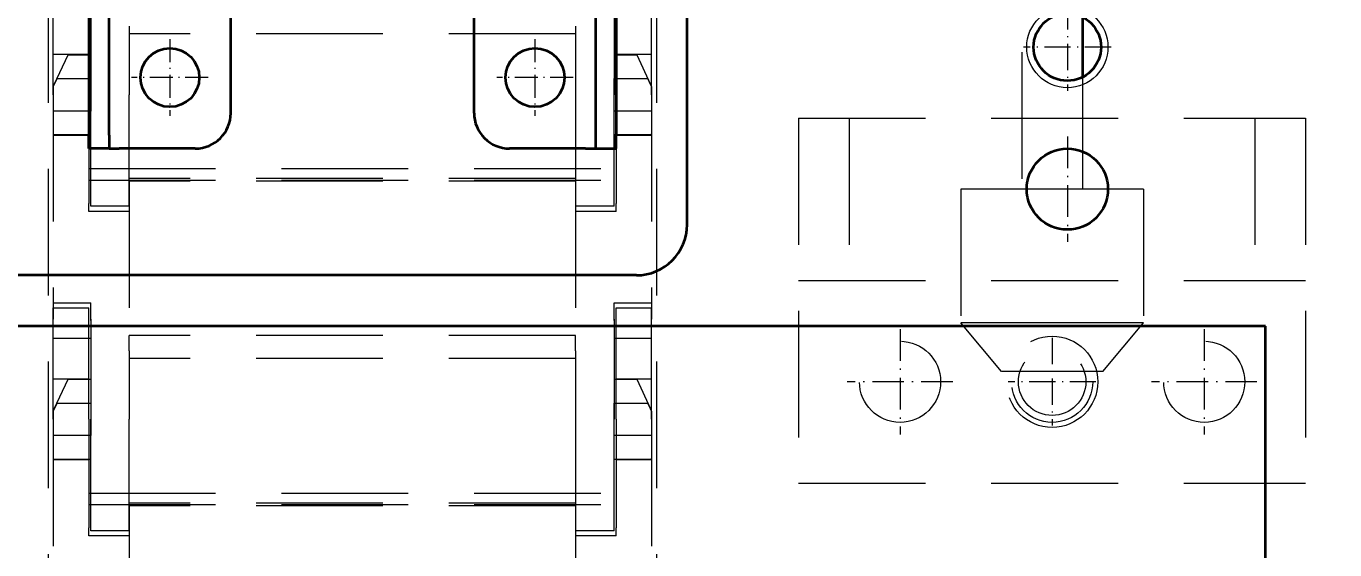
# Model space of a CAD drawing. Header units: millimetres. Extents: x -10155 to 20189, y -25550 to -22580.
# Drawn here: x -9377.4 to -9248.4, y -23167.6 to -23115.9 of the extents above; entities that cross this region are included whole.
import ezdxf

# ---------------------------------------------------------------- set-up
doc = ezdxf.new("R2010")
doc.units = ezdxf.units.MM
for name, pattern in [('CENTER-HOKUTO', [23, 20, -1, 1, -1]), ('DASHDOT', [18.5, 12, -3, 0.5, -3]), ('DASHSPACE', [30, 12, -18]), ('HIDDEN-HOKUTO', [3.8, 2.5, -1.3])]:
    doc.linetypes.add(name, pattern=pattern)
doc.layers.add('AM_7', color=2, linetype='CENTER-HOKUTO', lineweight=30)
doc.layers.add('AM_HID', color=1, linetype='HIDDEN-HOKUTO', lineweight=25)
doc.layers.add('word_dim', color=253, linetype='Continuous')
doc.styles.get("Standard").update_dxf_attribs({"font": 'romans.shx', "bigfont": 'bigfont.shx'})
doc.dimstyles.new('RS-1-5', dxfattribs={"dimscale": 5, "dimtxt": 3.5, "dimasz": 3, "dimexe": 1, "dimexo": 0, "dimgap": 1, "dimtad": 3, "dimdsep": 46, "dimtxsty": 'Standard', "dimblk1": 'OPEN', "dimblk2": 'OPEN', "dimsah": 1, "dimcen": 0, "dimclrd": 256, "dimclre": 256, "dimclrt": 3, "dimadec": 0, "dimazin": 0, "dimtfac": 1, "dimtmove": 0, "dimatfit": 3, "dimldrblk": 'OPEN', "dimfxl": 0, "dimtolj": 1, "dimtzin": 0, "dimarcsym": 0})

# ---------------------------------------------------------------- blocks, each defined once
blk = doc.blocks.new('_Open')
at = {"color": 0, "lineweight": -2}
for p, q in [((-1, 0.1667), (0, 0)), ((-1, -0.1667), (0, 0)), ((0, 0), (-1, 0))]:
    blk.add_line(p, q, dxfattribs=at)
blk = doc.blocks.new('*D754')
at = {"layer": 'DEFPOINTS', "color": 0, "ltscale": 2}
for p in [(-8616.25, -22750.69), (-9696.25, -23547.81), (-8616.25, -23589.18)]:
    blk.add_point(p, dxfattribs=at)
at = {"layer": 'word_dim', "lineweight": -2, "ltscale": 2}
for p, q in [((-9696.25, -23547.81), (-9696.25, -22745.69)), ((-8616.25, -23589.18), (-8616.25, -22745.69)), ((-9681.25, -22750.69), (-8631.25, -22750.69))]:
    blk.add_line(p, q, dxfattribs=at)
at = {"layer": 'word_dim', "lineweight": -2, "ltscale": 2, "xscale": 15, "yscale": 15, "zscale": 15, "rotation": 180}
blk.add_blockref('_Open', (-9696.25, -22750.69), dxfattribs=at)
at = {"layer": 'word_dim', "lineweight": -2, "ltscale": 2, "xscale": 15, "yscale": 15, "zscale": 15}
blk.add_blockref('_Open', (-8616.25, -22750.69), dxfattribs=at)
at = {"layer": 'word_dim', "color": 3, "ltscale": 2, "insert": (-9156.25, -22736.94), "char_height": 17.5, "attachment_point": 5}
blk.add_mtext('\\A1;1080', dxfattribs=at)

msp = doc.modelspace()

# ---------------------------------------------------------------- linework, layer by layer
at = {"color": 7, "lineweight": 35}
for p, q in [((-9312.248, -23135.504), (-9312.248, -23085.504)), ((-9371.248, -23089.368), (-9371.248, -23126.676)), ((-9369.248, -23126.676), (-9369.248, -23089.368)), ((-9321.248, -23126.676), (-9321.248, -23089.368)), ((-9319.248, -23089.368), (-9319.248, -23126.676)), ((-9357.248, -23124.504), (-9357.248, -23099.504)), ((-9333.248, -23124.504), (-9333.248, -23099.504)), ((-9317.248, -23140.504), (-9386.248, -23140.504)), ((-9255.218, -23145.504), (-9505.218, -23145.504)), ((-9255.218, -23345.504), (-9255.218, -23145.504))]:
    msp.add_line(p, q, dxfattribs=at)
at = {"color": 7, "lineweight": 35, "ltscale": 0.148286}
msp.add_line((-9273.248, -23115.038), (-9273.248, -23120.969), dxfattribs=at)
at = {"color": 7, "lineweight": 35, "ltscale": 0.033182}
for p, q in [((-9371.248, -23128.004), (-9371.248, -23126.676)), ((-9319.248, -23128.004), (-9319.248, -23126.676))]:
    msp.add_line(p, q, dxfattribs=at)
at = {"color": 7, "lineweight": 35, "ltscale": 0.03317}
for p, q in [((-9369.248, -23126.676), (-9369.248, -23128.003)), ((-9321.248, -23128.003), (-9321.248, -23126.676))]:
    msp.add_line(p, q, dxfattribs=at)
at = {"color": 7, "lineweight": 35, "ltscale": 0.050024}
for p, q in [((-9369.247, -23128.004), (-9371.248, -23128.004)), ((-9321.248, -23128.004), (-9319.248, -23128.004))]:
    msp.add_line(p, q, dxfattribs=at)
at = {"color": 7, "lineweight": 35, "ltscale": 2.72958e-05}
for p, q in [((-9369.248, -23128.003), (-9369.247, -23128.004)), ((-9321.248, -23128.003), (-9321.248, -23128.004))]:
    msp.add_line(p, q, dxfattribs=at)
at = {"color": 7, "lineweight": 35, "ltscale": 0.024976}
for p, q in [((-9369.247, -23128.004), (-9368.248, -23128.004)), ((-9322.248, -23128.004), (-9321.248, -23128.004))]:
    msp.add_line(p, q, dxfattribs=at)
at = {"color": 7, "lineweight": 35, "ltscale": 0.1875}
for p, q in [((-9360.748, -23128.004), (-9368.248, -23128.004)), ((-9322.248, -23128.004), (-9329.748, -23128.004))]:
    msp.add_line(p, q, dxfattribs=at)
at = {"color": 7, "lineweight": 13}
msp.add_circle((-9274.748, -23118.004), 4, dxfattribs=at)
at = {"color": 7, "lineweight": 35}
for centre, radius in [((-9274.748, -23118.004), 3.324), ((-9363.248, -23121.004), 2.9), ((-9327.248, -23121.004), 2.9), ((-9274.748, -23132.004), 4)]:
    msp.add_circle(centre, radius, dxfattribs=at)
at = {"color": 7, "linetype": 'DASHSPACE', "lineweight": 13}
msp.add_circle((-9276.248, -23151.004), 4, dxfattribs=at)
at = {"color": 7, "lineweight": 35}
for centre, radius, start, end in [((-9360.748, -23124.504), 3.5, 270, 0), ((-9329.748, -23124.504), 3.5, 179.99999, 270), ((-9317.248, -23135.504), 5, 270, 0)]:
    msp.add_arc(centre, radius, start, end, dxfattribs=at)
at = {"layer": 'AM_7', "color": 2, "linetype": 'DASHDOT', "lineweight": 13, "ltscale": 0.216028}
for p, q in [((-9274.748, -23113.683), (-9274.748, -23122.324)), ((-9276.248, -23146.683), (-9276.248, -23155.324))]:
    msp.add_line(p, q, dxfattribs=at)
at = {"layer": 'AM_7', "color": 2, "linetype": 'DASHDOT', "lineweight": 13, "ltscale": 0.188499}
for p, q in [((-9363.248, -23117.234), (-9363.248, -23124.774)), ((-9327.248, -23117.234), (-9327.248, -23124.774))]:
    msp.add_line(p, q, dxfattribs=at)
at = {"layer": 'AM_7', "color": 2, "linetype": 'DASHDOT', "lineweight": 13, "ltscale": 0.216022}
for p, q in [((-9270.427, -23118.004), (-9279.068, -23118.004)), ((-9271.927, -23151.004), (-9280.568, -23151.004))]:
    msp.add_line(p, q, dxfattribs=at)
at = {"layer": 'AM_7', "color": 2, "linetype": 'DASHDOT', "lineweight": 13, "ltscale": 0.188501}
for p, q in [((-9359.477, -23121.004), (-9367.018, -23121.004)), ((-9323.477, -23121.004), (-9331.018, -23121.004))]:
    msp.add_line(p, q, dxfattribs=at)
at = {"layer": 'AM_7', "color": 2, "linetype": 'DASHDOT', "lineweight": 13, "ltscale": 0.259999}
msp.add_line((-9274.748, -23126.804), (-9274.748, -23137.204), dxfattribs=at)
at = {"layer": 'AM_7', "color": 2, "linetype": 'DASHDOT', "lineweight": 13, "ltscale": 0.260004}
for p, q in [((-9269.547, -23132.004), (-9279.947, -23132.004)), ((-9286.047, -23151.004), (-9296.447, -23151.004)), ((-9256.047, -23151.004), (-9266.447, -23151.004))]:
    msp.add_line(p, q, dxfattribs=at)
at = {"layer": 'AM_7', "color": 2, "linetype": 'DASHDOT', "lineweight": 13, "ltscale": 0.260001}
for p, q in [((-9291.248, -23145.804), (-9291.248, -23156.204)), ((-9261.248, -23145.804), (-9261.248, -23156.204))]:
    msp.add_line(p, q, dxfattribs=at)
at = {"layer": 'AM_HID', "color": 1, "lineweight": 13, "ltscale": 5}
for p, q in [((-9279.248, -23061.504), (-9279.248, -23132.004)), ((-9375.248, -23092.004), (-9375.248, -23355.504)), ((-9315.248, -23092.004), (-9315.248, -23355.504)), ((-9374.748, -23122.703), (-9374.748, -23111.703)), ((-9315.748, -23122.703), (-9315.748, -23111.703)), ((-9371.047, -23112.829), (-9371.047, -23122.703)), ((-9319.447, -23112.829), (-9319.447, -23122.703)), ((-9367.248, -23115.939), (-9367.248, -23122.703)), ((-9323.248, -23115.939), (-9323.248, -23122.703)), ((-9323.248, -23116.706), (-9367.248, -23116.706)), ((-9323.248, -23116.706), (-9367.248, -23116.706)), ((-9374.748, -23118.703), (-9371.248, -23118.703)), ((-9374.647, -23121.687), (-9373.29, -23118.753)), ((-9373.29, -23118.753), (-9371.047, -23118.753)), ((-9319.447, -23118.753), (-9317.205, -23118.753)), ((-9319.248, -23118.703), (-9315.748, -23118.703)), ((-9317.205, -23118.753), (-9315.848, -23121.687)), ((-9374.377, -23121.103), (-9374.748, -23121.903)), ((-9374.377, -23121.103), (-9371.047, -23121.103)), ((-9371.047, -23121.103), (-9371.047, -23124.303)), ((-9319.447, -23124.303), (-9319.447, -23121.103)), ((-9319.447, -23121.103), (-9316.118, -23121.103)), ((-9315.848, -23121.686), (-9316.118, -23121.103)), ((-9273.248, -23120.969), (-9273.248, -23132.004)), ((-9374.647, -23121.687), (-9374.748, -23121.903)), ((-9374.748, -23121.903), (-9374.748, -23126.553)), ((-9374.748, -23122.703), (-9374.748, -23144.829)), ((-9371.047, -23133.703), (-9371.047, -23122.703)), ((-9367.248, -23133.703), (-9367.248, -23122.703)), ((-9323.248, -23122.703), (-9323.248, -23133.703)), ((-9319.447, -23133.703), (-9319.447, -23122.703)), ((-9315.748, -23121.903), (-9315.848, -23121.687)), ((-9315.748, -23121.903), (-9315.748, -23126.553)), ((-9315.748, -23122.703), (-9315.748, -23144.829)), ((-9371.047, -23124.303), (-9374.748, -23124.303)), ((-9315.748, -23124.303), (-9319.447, -23124.303)), ((-9301.248, -23125.004), (-9251.248, -23125.004)), ((-9301.248, -23125.004), (-9301.248, -23161.004)), ((-9296.248, -23125.004), (-9296.248, -23141.004)), ((-9256.248, -23125.004), (-9256.248, -23141.004)), ((-9251.248, -23125.004), (-9251.248, -23161.004)), ((-9371.047, -23126.653), (-9374.647, -23126.653)), ((-9315.848, -23126.653), (-9319.447, -23126.653)), ((-9371.248, -23126.703), (-9374.748, -23126.703)), ((-9315.748, -23126.703), (-9319.248, -23126.703)), ((-9371.248, -23128.004), (-9371.248, -23133.415)), ((-9319.248, -23128.004), (-9319.248, -23133.415)), ((-9371.248, -23129.98), (-9319.248, -23129.98)), ((-9371.248, -23131.115), (-9319.248, -23131.115)), ((-9367.248, -23131.224), (-9367.248, -23130.964)), ((-9323.248, -23130.964), (-9367.248, -23130.964)), ((-9367.248, -23131.224), (-9367.248, -23146.441)), ((-9323.248, -23131.224), (-9367.248, -23131.224)), ((-9323.248, -23130.964), (-9323.248, -23131.224)), ((-9323.248, -23131.224), (-9323.248, -23146.441)), ((-9276.248, -23132.004), (-9285.248, -23132.004)), ((-9285.248, -23132.004), (-9285.248, -23145.204)), ((-9267.248, -23132.004), (-9276.248, -23132.004)), ((-9267.248, -23132.004), (-9267.248, -23145.204)), ((-9371.248, -23134.203), (-9371.248, -23133.415)), ((-9367.248, -23134.203), (-9371.248, -23134.203)), ((-9367.248, -23133.703), (-9371.047, -23133.703)), ((-9319.447, -23133.703), (-9323.248, -23133.703)), ((-9319.248, -23134.203), (-9323.248, -23134.203)), ((-9319.248, -23134.203), (-9319.248, -23133.415)), ((-9301.248, -23141.004), (-9251.248, -23141.004)), ((-9374.748, -23143.203), (-9371.047, -23143.203)), ((-9371.047, -23144.946), (-9371.047, -23143.203)), ((-9319.447, -23144.946), (-9319.447, -23143.203)), ((-9319.447, -23143.203), (-9315.748, -23143.203)), ((-9374.748, -23143.703), (-9371.248, -23143.703)), ((-9374.748, -23154.703), (-9374.748, -23143.703)), ((-9371.248, -23154.703), (-9371.248, -23143.703)), ((-9319.248, -23143.703), (-9315.748, -23143.703)), ((-9319.248, -23154.703), (-9319.248, -23143.703)), ((-9315.748, -23154.703), (-9315.748, -23143.703)), ((-9374.748, -23146.745), (-9374.748, -23144.829)), ((-9371.047, -23144.829), (-9371.047, -23154.703)), ((-9319.447, -23144.829), (-9319.447, -23154.703)), ((-9315.748, -23146.745), (-9315.748, -23144.829)), ((-9276.248, -23145.204), (-9285.248, -23145.204)), ((-9276.247, -23145.204), (-9285.248, -23145.204)), ((-9281.248, -23150.004), (-9285.248, -23145.204)), ((-9267.248, -23145.204), (-9276.248, -23145.204)), ((-9267.248, -23145.204), (-9276.247, -23145.204)), ((-9271.248, -23150.004), (-9267.248, -23145.204)), ((-9371.047, -23146.745), (-9374.748, -23146.745)), ((-9371.047, -23146.745), (-9374.748, -23146.745)), ((-9367.248, -23147.938), (-9367.248, -23146.441)), ((-9323.248, -23146.441), (-9367.248, -23146.441)), ((-9323.248, -23146.441), (-9367.248, -23146.441)), ((-9323.248, -23147.938), (-9323.248, -23146.441)), ((-9315.748, -23146.745), (-9319.447, -23146.745)), ((-9315.748, -23146.745), (-9319.447, -23146.745)), ((-9367.248, -23147.939), (-9367.248, -23154.703)), ((-9323.248, -23147.939), (-9323.248, -23154.703)), ((-9323.248, -23148.706), (-9367.248, -23148.706)), ((-9323.248, -23148.706), (-9367.248, -23148.706)), ((-9374.748, -23150.703), (-9371.248, -23150.703)), ((-9374.647, -23153.687), (-9373.29, -23150.753)), ((-9373.29, -23150.753), (-9371.047, -23150.753)), ((-9319.447, -23150.753), (-9317.205, -23150.753)), ((-9319.248, -23150.703), (-9315.748, -23150.703)), ((-9317.205, -23150.753), (-9315.848, -23153.687)), ((-9276.248, -23150.004), (-9281.248, -23150.004)), ((-9271.248, -23150.004), (-9276.248, -23150.004)), ((-9374.377, -23153.103), (-9374.748, -23153.903)), ((-9374.647, -23153.687), (-9374.748, -23153.903)), ((-9374.377, -23153.103), (-9371.047, -23153.103)), ((-9371.047, -23153.103), (-9371.047, -23156.303)), ((-9319.447, -23156.303), (-9319.447, -23153.103)), ((-9319.447, -23153.103), (-9316.118, -23153.103)), ((-9315.848, -23153.686), (-9316.118, -23153.103)), ((-9315.748, -23153.903), (-9315.848, -23153.687)), ((-9374.748, -23153.903), (-9374.748, -23158.553)), ((-9374.748, -23154.703), (-9374.748, -23176.829)), ((-9371.248, -23154.703), (-9371.248, -23165.415)), ((-9371.047, -23165.703), (-9371.047, -23154.703)), ((-9367.248, -23165.703), (-9367.248, -23154.703)), ((-9323.248, -23154.703), (-9323.248, -23165.703)), ((-9319.447, -23165.703), (-9319.447, -23154.703)), ((-9319.248, -23154.703), (-9319.248, -23165.415)), ((-9315.748, -23153.903), (-9315.748, -23158.553)), ((-9315.748, -23154.703), (-9315.748, -23176.829)), ((-9371.047, -23156.303), (-9374.748, -23156.303)), ((-9315.748, -23156.303), (-9319.447, -23156.303)), ((-9371.248, -23158.703), (-9374.748, -23158.703)), ((-9371.047, -23158.653), (-9374.647, -23158.653)), ((-9315.848, -23158.653), (-9319.447, -23158.653)), ((-9315.748, -23158.703), (-9319.248, -23158.703)), ((-9301.248, -23161.004), (-9251.248, -23161.004)), ((-9371.248, -23161.98), (-9319.248, -23161.98)), ((-9371.248, -23163.115), (-9319.248, -23163.115)), ((-9367.248, -23163.224), (-9367.248, -23162.964)), ((-9323.248, -23162.964), (-9367.248, -23162.964)), ((-9367.248, -23163.224), (-9367.248, -23178.441)), ((-9323.248, -23163.224), (-9367.248, -23163.224)), ((-9323.248, -23162.964), (-9323.248, -23163.224)), ((-9323.248, -23163.224), (-9323.248, -23178.441)), ((-9371.248, -23166.203), (-9371.248, -23165.415)), ((-9367.248, -23166.203), (-9371.248, -23166.203)), ((-9367.248, -23165.703), (-9371.047, -23165.703)), ((-9319.447, -23165.703), (-9323.248, -23165.703)), ((-9319.248, -23166.203), (-9323.248, -23166.203)), ((-9319.248, -23166.203), (-9319.248, -23165.415))]:
    msp.add_line(p, q, dxfattribs=at)
for centre, radius in [((-9291.248, -23151.004), 4), ((-9291.248, -23151.004), 4), ((-9276.248, -23151.004), 4.5), ((-9261.248, -23151.004), 4), ((-9261.248, -23151.004), 4), ((-9276.248, -23151.004), 3.324)]:
    msp.add_circle(centre, radius, dxfattribs=at)
for centre, start, end in [((-9374.647, -23126.553), 179.99999, 270), ((-9315.848, -23126.553), 270, 0), ((-9374.647, -23158.553), 179.99999, 270), ((-9315.848, -23158.553), 270, 0)]:
    msp.add_arc(centre, 0.1, start, end, dxfattribs=at)

# ---------------------------------------------------------------- dimensions: what is measured, and where the dimension line sits
at = {"layer": 'word_dim', "ltscale": 2}
dim = msp.add_linear_dim(base=(-8616.248, -22750.69), p1=(-9696.248, -23547.806), p2=(-8616.248, -23589.18), dimstyle='RS-1-5', dxfattribs=at)
dim.commit()
dim.dimension.update_dxf_attribs({"geometry": '*D754', "text_midpoint": (-9156.248, -22736.94)})

doc.saveas('drawing.dxf')
